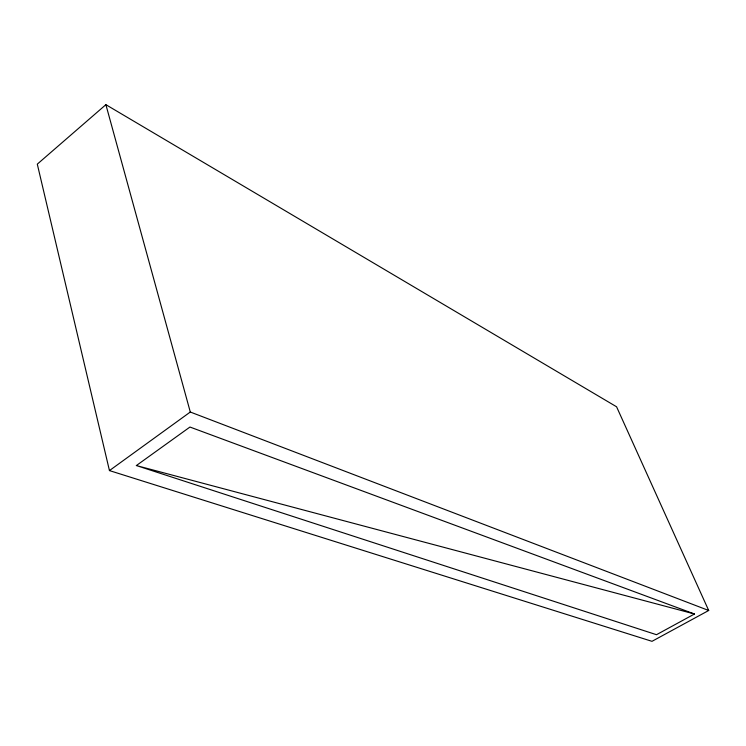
<?xml version="1.0" encoding="UTF-8"?>
<svg xmlns="http://www.w3.org/2000/svg" width="746" height="746" viewBox="0 0 746 746"><rect width="100%" height="100%" fill="white"/><g stroke="black" fill="none" stroke-linecap="round" stroke-linejoin="round"><path stroke-width="1.12" d="M105.885 104.673L37.3 164.139L109.448 470.586L651.995 641.327L708.7 610.489L616.578 406.784L105.885 104.673L190.295 412.025L708.7 610.489M109.448 470.586L190.295 412.025M136.359 465.551L189.95 427.038L694.479 613.995L656.489 634.706L136.359 465.551L694.479 613.995"/></g></svg>
